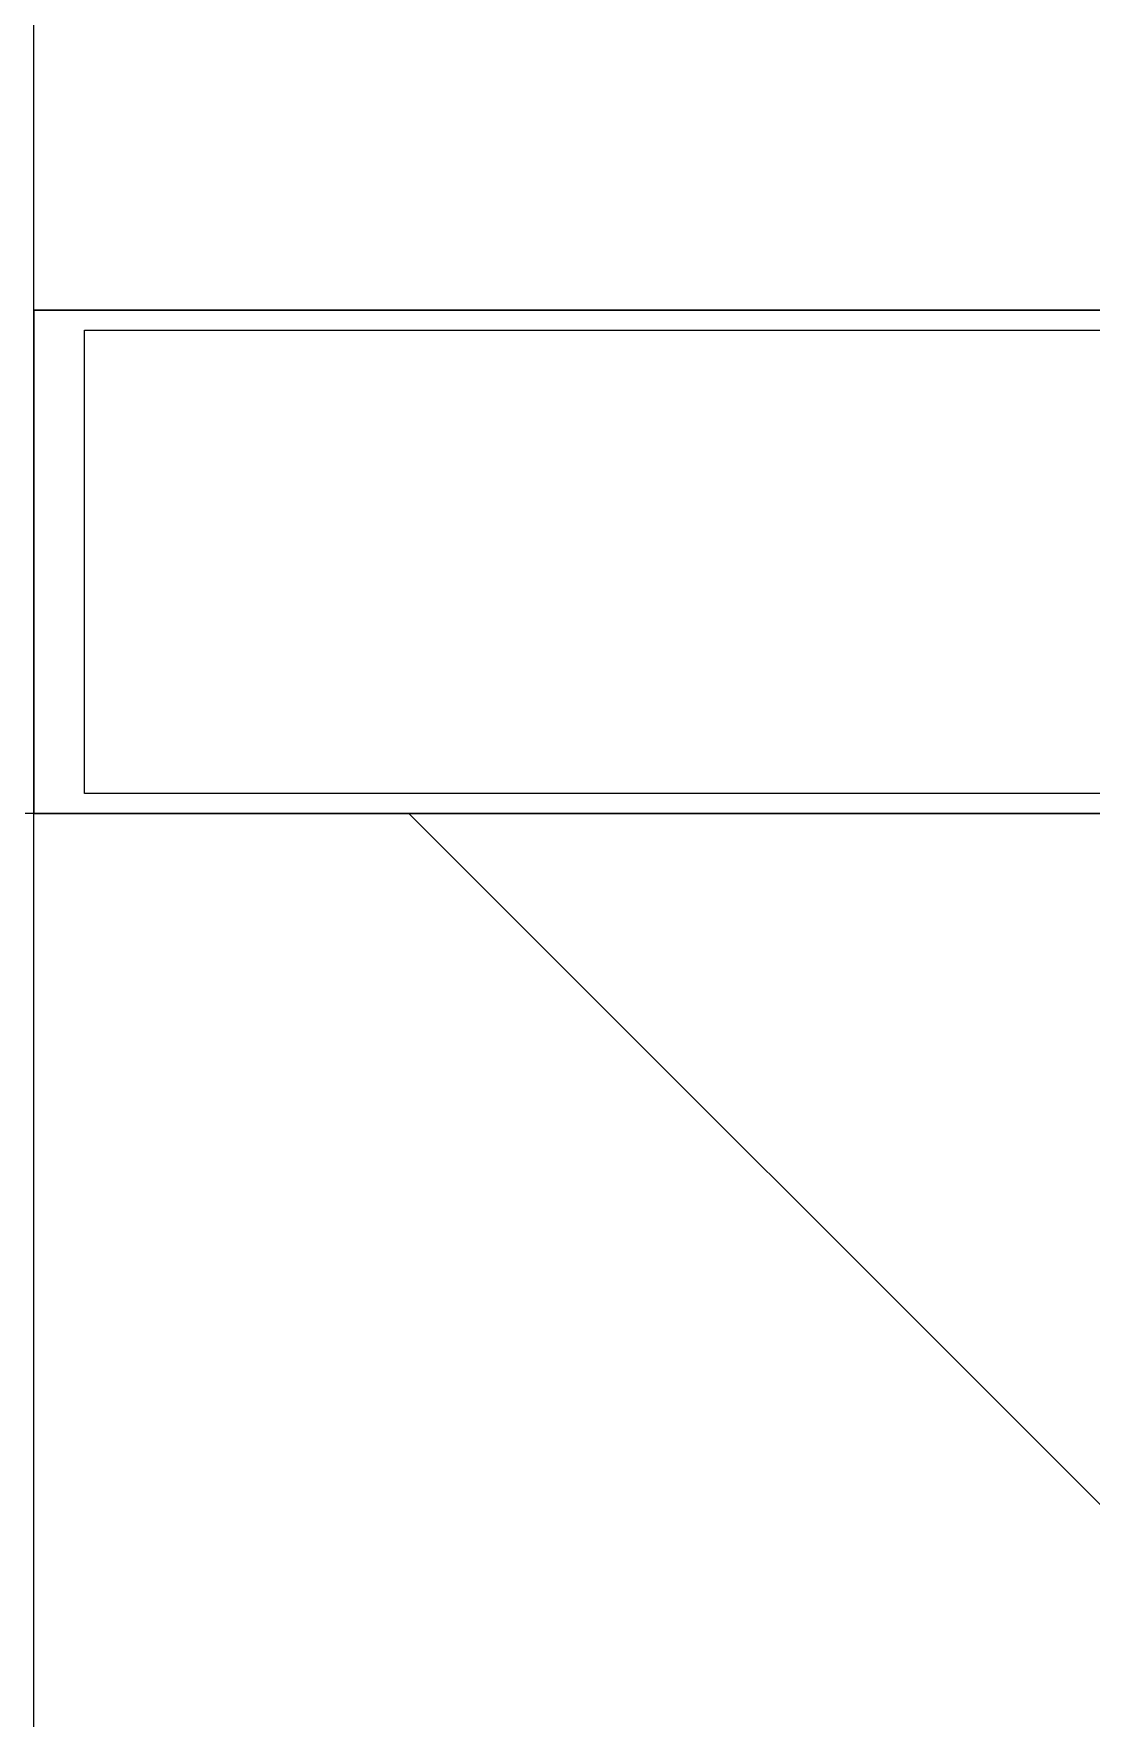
# Model space of a CAD drawing. Header units: millimetres. Extents: x 97 to 214665, y -4577 to 61202.
# Drawn here: x 178698.1 to 178803.1, y 19335.1 to 19502.4 of the extents above; entities that cross this region are included whole.
import ezdxf

# ---------------------------------------------------------------- set-up
doc = ezdxf.new("R2010")
doc.units = ezdxf.units.MM
doc.linetypes.add('ADSK_Линия сетки', pattern=[2500, 2000, -250, 0, -250])
for name, color, linetype, lineweight in [('A-GLAZ-CWMG-MCUT', 51, 'Continuous', 9), ('A-GLAZ-CWMG-OTLN', 51, 'Continuous', 9), ('G-XREF-____-OTLN', 8, 'Continuous', 9), ('S-COLS-____-MCUT', 52, 'Continuous', 9), ('S-COLS-____-OTLN', 52, 'Continuous', 9), ('S-GRID-____-OTLN', 1, 'Continuous', 9)]:
    doc.layers.add(name, color=color, linetype=linetype, lineweight=lineweight)

# ---------------------------------------------------------------- blocks, each defined once
blk = doc.blocks.new('Прямоугольный импост - Рядовой 50х200-V94-О_АИ_ПП_4_200_Целиком')
at = {"layer": 'A-GLAZ-CWMG-MCUT', "color": 90}
for p, q in [((-50, 28.09), (-50, 160.2)), ((-50, 160.2), (0, 160.2)), ((0, 160.2), (0, 28.09))]:
    blk.add_line(p, q, dxfattribs=at)
blk = doc.blocks.new('Прямоугольный импост - Рядовой 50х200-39391713-О_АИ_ПП_4_200_Целиком')
at = {"layer": 'A-GLAZ-CWMG-OTLN', "color": 10, "lineweight": 5}
blk.add_line((121200, 21450), (121200, 22375), dxfattribs=at)
blk = doc.blocks.new('Прямоугольный импост - 200_dwg-17677014-О_АИ_ПП_4_200_Целиком')
at = {"layer": 'G-XREF-____-OTLN', "color": 10, "lineweight": 5, "flags": 128}
blk.add_lwpolyline([(228021.45, 196781.97), (228021.45, 196911.97), (227971.45, 196911.97), (227971.45, 196781.97)], dxfattribs=at)
blk.add_lwpolyline([(227973.45, 196906.97), (227973.45, 196798.27), (228019.45, 196798.27), (228019.45, 196906.97)], close=True, dxfattribs=at)
blk = doc.blocks.new('Прямоугольный импост - 200_dwg-V118-О_АИ_ПП_4_200_Целиком')
at = {"layer": 'G-XREF-____-OTLN', "color": 10, "lineweight": 5, "flags": 128}
blk.add_lwpolyline([(228021.45, 196781.97), (228021.45, 196911.97), (227971.45, 196911.97), (227971.45, 196781.97)], dxfattribs=at)
blk.add_lwpolyline([(227973.45, 196906.97), (227973.45, 196798.27), (228019.45, 196798.27), (228019.45, 196906.97)], close=True, dxfattribs=at)
blk = doc.blocks.new('Прямоугольный импост - 42х50х200h-V152-О_АИ_ПП_4_200_Целиком')
for name in ['Прямоугольный импост - 200_dwg-17677014-О_АИ_ПП_4_200_Целиком', 'Прямоугольный импост - 200_dwg-V118-О_АИ_ПП_4_200_Целиком']:
    blk.add_blockref(name, (-227996.45, -196751.8))
blk = doc.blocks.new('0083_СОШ675_АР_R22_rvt-1-О_АИ_ПП_4_200_Целиком')
at = {"layer": 'S-COLS-____-OTLN', "lineweight": 5}
h = blk.add_hatch(dxfattribs=at)
h.set_pattern_fill('FP_31', color=256, style=0, pattern_type=2)
h.set_pattern_definition([(135, (0, 0), (-142.5612, -142.5612), []), (135, (142.56, 0), (-142.5612, -142.5612), [252.016, -50.403, 3.353, -47.05])])
h.paths.add_polyline_path([(121000, 19025), (121400, 19025), (121399.87, 19425), (121000, 19425), (121000, 19256.58)])
at = {"layer": 'S-COLS-____-MCUT', "color": 130, "lineweight": 25}
blk.add_line((121332.11, 19425), (121000, 19425), dxfattribs=at)
at = {"layer": 'A-GLAZ-CWMG-OTLN', "color": 90, "lineweight": 9}
blk.add_blockref('Прямоугольный импост - Рядовой 50х200-39391713-О_АИ_ПП_4_200_Целиком', (0, -1975), dxfattribs=at)
at = {"layer": 'A-GLAZ-CWMG-OTLN', "color": 90, "lineweight": 9, "extrusion": (0, 0, -1), "rotation": 270}
for name, p in [('Прямоугольный импост - Рядовой 50х200-V94-О_АИ_ПП_4_200_Целиком', (-121360.2, 19425)), ('Прямоугольный импост - 42х50х200h-V152-О_АИ_ПП_4_200_Целиком', (-121360.2, 19450))]:
    blk.add_blockref(name, p, dxfattribs=at)

msp = doc.modelspace()

# ---------------------------------------------------------------- linework, layer by layer
at = {"layer": 'S-GRID-____-OTLN', "linetype": 'ADSK_Линия сетки'}
msp.add_line((178698.115412, -3572.657751), (178698.115412, 61202.00513), dxfattribs=at)

# ---------------------------------------------------------------- block references
at = {"color": 250, "lineweight": 5}
msp.add_blockref('0083_СОШ675_АР_R22_rvt-1-О_АИ_ПП_4_200_Целиком', (57498.114412, 0), dxfattribs=at)

doc.saveas('drawing.dxf')
